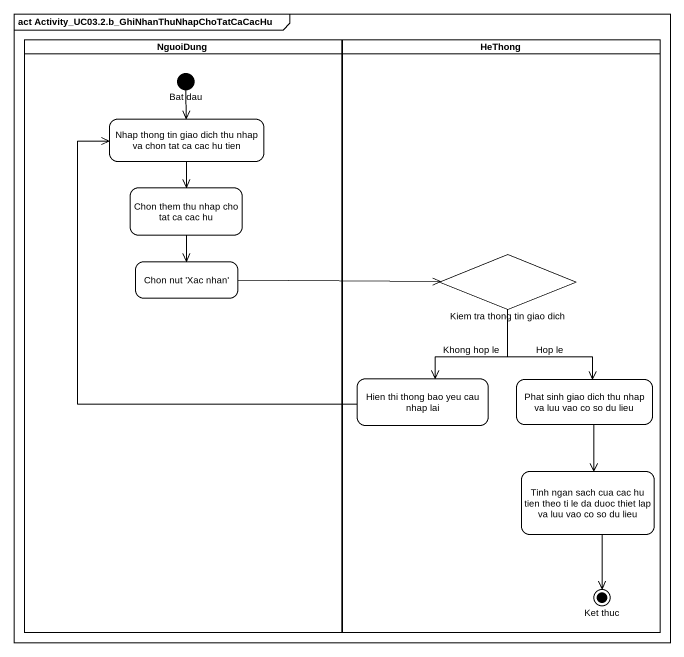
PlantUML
@startuml
mainframe act Activity_UC03.2.b_GhiNhanThuNhapChoTatCaCacHu
hide empty description
state NguoiDung <<partition>> {
  state "Bat dau" as Bat_dau <<start>>
  state "Nhap thong tin giao dich thu nhap va chon tat ca cac hu tien" as Nhap_thong_tin_giao_dich
  state "Chon them thu nhap cho tat ca cac hu" as Chon_them_thu_nhap_cho_tat
  state "Chon nut 'Xac nhan'" as Chon_nut_Xac_nhan
}
state HeThong <<partition>> {
  state "Kiem tra thong tin giao dich" as Kiem_tra_thong_tin_giao_dich <<choice>>
  state "Hien thi thong bao yeu cau nhap lai" as Hien_thi_thong_bao_yeu_cau
  state "Phat sinh giao dich thu nhap va luu vao co so du lieu" as Phat_sinh_giao_dich_thu
  state "Tinh ngan sach cua cac hu tien theo ti le da duoc thiet lap va luu vao co so du lieu" as Tinh_ngan_sach_cua_cac_hu
  state "Ket thuc" as Ket_thuc <<end>>
}
Bat_dau --> Nhap_thong_tin_giao_dich
Nhap_thong_tin_giao_dich --> Chon_them_thu_nhap_cho_tat
Chon_them_thu_nhap_cho_tat --> Chon_nut_Xac_nhan
Chon_nut_Xac_nhan -right-> Kiem_tra_thong_tin_giao_dich
Kiem_tra_thong_tin_giao_dich --> Hien_thi_thong_bao_yeu_cau : Khong hop le
Kiem_tra_thong_tin_giao_dich --> Phat_sinh_giao_dich_thu : Hop le
Hien_thi_thong_bao_yeu_cau -up-> Nhap_thong_tin_giao_dich
Phat_sinh_giao_dich_thu --> Tinh_ngan_sach_cua_cac_hu
Tinh_ngan_sach_cua_cac_hu --> Ket_thuc
@enduml
